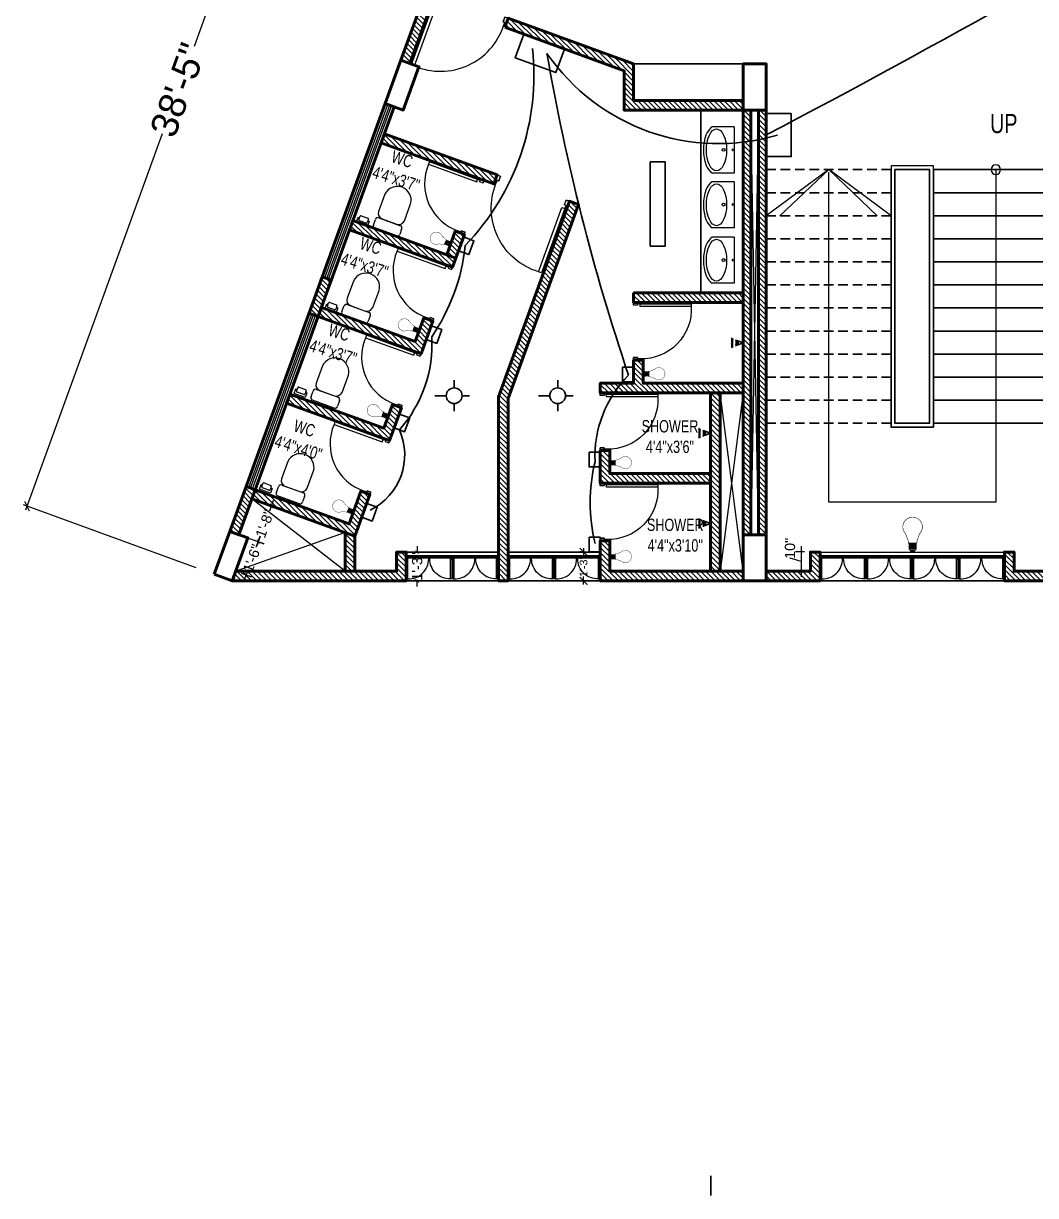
# Model space of a CAD drawing. Header units: inches. Extents: x -20263 to 10253, y -4567 to 3195.
# Drawn here: x -7124 to -6597, y -275 to 335 of the extents above; entities that cross this region are included whole.
import ezdxf

# ---------------------------------------------------------------- set-up
doc = ezdxf.new("R2010")
doc.units = ezdxf.units.IN
doc.header["$MEASUREMENT"] = 0
doc.linetypes.add('DASHED2', pattern=[0.375, 0.25, -0.125])
for name, color, linetype, lineweight in [('A-TEXT', 7, 'Continuous', 5), ('ar-DOOR-WOOD', 44, 'Continuous', 0), ('Dimension', 18, 'Continuous', 9), ('illustr-TOILET FIXTURE', 171, 'Continuous', 0), ('Main Wall', 250, 'Continuous', 13), ('window', 160, 'Continuous', 9)]:
    doc.layers.add(name, color=color, linetype=linetype, lineweight=lineweight)
for name, color, linetype in [('BOX', 7, 'Continuous'), ('conduit', 160, 'Continuous'), ('e conduit sdb to swicth', 160, 'Continuous'), ('Electrical Installation', 50, 'Continuous'), ('plug ins', 7, 'Continuous')]:
    doc.layers.add(name, color=color, linetype=linetype)
doc.layers.add('hatch brick', color=32, linetype='Continuous', lineweight=0, transparency=0.4)
doc.styles.add('SIMPLE', font='romantic.ttf')
doc.styles.get("Standard").update_dxf_attribs({"font": 'arial.ttf'})
doc.dimstyles.new('Architectural', dxfattribs={"dimtxt": 14, "dimasz": 4, "dimexe": 2, "dimexo": 10, "dimgap": 0.09, "dimtad": 0, "dimdec": 0, "dimzin": 0, "dimdsep": 46, "dimlunit": 4, "dimtxsty": 'Standard', "dimblk": 'ARCHTICK', "dimcen": 0.09, "dimdle": 2, "dimclrd": 256, "dimclre": 256, "dimclrt": 256, "dimadec": 0, "dimazin": 0, "dimtfac": 1, "dimtdec": 0, "dimtofl": 0, "dimtmove": 1, "dimatfit": 2, "dimfxl": 12, "dimtolj": 1, "dimtzin": 0, "dimlwd": -1, "dimlwe": -1, "dimarcsym": 0})
doc.dimstyles.new('Architectural small', dxfattribs={"dimtxt": 8, "dimasz": 2, "dimexe": 3, "dimexo": 3, "dimgap": 0.09, "dimtad": 0, "dimdec": 0, "dimzin": 0, "dimdsep": 46, "dimlunit": 4, "dimtxsty": 'Standard', "dimblk": 'ARCHTICK', "dimcen": 0.09, "dimdle": 3, "dimclrd": 6, "dimclre": 6, "dimclrt": 5, "dimadec": 0, "dimazin": 0, "dimtfac": 1, "dimtdec": 0, "dimtofl": 0, "dimtmove": 1, "dimatfit": 2, "dimfxl": 12, "dimtolj": 1, "dimtzin": 0, "dimlwd": 18, "dimlwe": 18, "dimarcsym": 0})

# ---------------------------------------------------------------- blocks, each defined once
blk = doc.blocks.new('_ArchTick')
at = {"color": 0, "linetype": 'ByBlock', "const_width": 0.15}
blk.add_lwpolyline([(-0.5, -0.5), (0.5, 0.5)], dxfattribs=at)
blk = doc.blocks.new('*D126')
at = {"layer": 'Defpoints', "color": 0, "transparency": 16777216}
for p in [(-6867.47, 481.67), (-7122.31, 83.66), (-7024.89, 48.28)]:
    blk.add_point(p, dxfattribs=at)
at = {"layer": 'Dimension', "transparency": 16777216}
for p, q in [((-6964.2, 518.94), (-7035.36, 323.04)), ((-6876.87, 485.09), (-6966.76, 517.74)), ((-7122.99, 81.78), (-7051.83, 277.68)), ((-7034.29, 51.69), (-7124.19, 84.34))]:
    blk.add_line(p, q, dxfattribs=at)
at = {"layer": 'Dimension', "transparency": 16777216, "xscale": 4, "yscale": 4, "zscale": 4}
for p, rotation in [((-6964.88, 517.06), 70.0371155130217), ((-7122.31, 83.66), 250.0371155130217)]:
    blk.add_blockref('_ArchTick', p, dxfattribs=dict(at, rotation=rotation))
at = {"layer": 'Dimension', "transparency": 16777216, "insert": (-7043.6, 300.36), "char_height": 14, "attachment_point": 5, "rotation": 70.03712}
blk.add_mtext('\\A1;38\'-5"', dxfattribs=at)
blk = doc.blocks.new('*D131')
at = {"layer": 'Defpoints', "color": 0, "transparency": 16777216}
for p in [(-6714.57, 59.86), (-6719.32, 49.86), (-6714.57, 49.86)]:
    blk.add_point(p, dxfattribs=at)
at = {"layer": 'Dimension', "color": 6, "lineweight": 18, "transparency": 16777216}
for p, q in [((-6719.32, 62.86), (-6719.32, 46.86)), ((-6725.18, 56.62), (-6725.18, 56.8)), ((-6719.32, 54.86), (-6725.18, 56.62)), ((-6717.57, 59.86), (-6722.32, 59.86)), ((-6717.57, 49.86), (-6722.32, 49.86))]:
    blk.add_line(p, q, dxfattribs=at)
for p, rotation in [((-6719.32, 59.86), 90), ((-6719.32, 49.86), 270)]:
    blk.add_blockref('_ArchTick', p, dxfattribs=dict(at, rotation=rotation))
at = {"layer": 'Dimension', "color": 5, "transparency": 16777216, "insert": (-6725.18, 61.77), "char_height": 8, "attachment_point": 5, "rotation": 90}
blk.add_mtext('\\A1;{\\H0.66667x;10"}', dxfattribs=at)
blk = doc.blocks.new('*D132')
at = {"layer": 'Defpoints', "color": 0, "transparency": 16777216}
for p in [(-7007.38, 67.19), (-7001.96, 65.22), (-7013.67, 49.86)]:
    blk.add_point(p, dxfattribs=at)
at = {"layer": 'Dimension', "color": 6, "lineweight": 18, "transparency": 16777216}
for p, q in [((-7000.93, 68.04), (-7002.74, 63.07)), ((-7004.56, 66.17), (-6999.14, 64.2)), ((-7010.86, 48.84), (-7005.43, 46.87)), ((-7009.28, 45.07), (-7007.47, 50.04))]:
    blk.add_line(p, q, dxfattribs=at)
at = {"layer": 'Dimension', "color": 6, "lineweight": 18, "transparency": 16777216, "xscale": 2, "yscale": 2, "zscale": 2}
for p, rotation in [((-7001.96, 65.22), 70.03895655909592), ((-7008.25, 47.89), 250.0389565590959)]:
    blk.add_blockref('_ArchTick', p, dxfattribs=dict(at, rotation=rotation))
at = {"layer": 'Dimension', "color": 5, "transparency": 16777216, "insert": (-7005.1, 56.56), "char_height": 8, "attachment_point": 5, "rotation": 70.03896}
blk.add_mtext('\\A1;{\\H0.66667x;1\'-6"}', dxfattribs=at)
blk = doc.blocks.new('*D133')
at = {"layer": 'Defpoints', "color": 0, "transparency": 16777216}
for p in [(-7005.28, 87.57), (-6995.16, 83.89), (-7012.08, 68.9)]:
    blk.add_point(p, dxfattribs=at)
at = {"layer": 'Dimension', "color": 6, "lineweight": 18, "transparency": 16777216}
for p, q in [((-7002.47, 86.54), (-6992.35, 82.86)), ((-6994.14, 86.71), (-6996.19, 81.06)), ((-7009.26, 67.87), (-6999.14, 64.19)), ((-7002.99, 62.39), (-7000.93, 68.04))]:
    blk.add_line(p, q, dxfattribs=at)
at = {"layer": 'Dimension', "color": 6, "lineweight": 18, "transparency": 16777216, "xscale": 2, "yscale": 2, "zscale": 2}
for p, rotation in [((-6995.16, 83.89), 70.00234317512712), ((-7001.96, 65.21), 250.0023431751271)]:
    blk.add_blockref('_ArchTick', p, dxfattribs=dict(at, rotation=rotation))
at = {"layer": 'Dimension', "color": 5, "transparency": 16777216, "insert": (-6998.56, 74.55), "char_height": 8, "attachment_point": 5, "rotation": 70.00234}
blk.add_mtext('\\A1;{\\H0.66667x;1\'-8"}', dxfattribs=at)
blk = doc.blocks.new('DOOR_45')
at = {"layer": 'ar-DOOR-WOOD'}
for p, q in [((-11008.75, 15426.44), (-11008.75, 15424.44)), ((-10968.75, 15426.44), (-11008.75, 15426.44)), ((-11008.75, 15424.44), (-10968.75, 15424.44)), ((-10968.75, 15427.44), (-10963.75, 15427.44)), ((-10968.75, 15427.44), (-10968.75, 15426.44)), ((-10968.75, 15424.44), (-10968.75, 15426.44)), ((-10968.75, 15426.44), (-10966.75, 15426.44)), ((-10966.75, 15426.44), (-10966.75, 15425.44)), ((-10966.75, 15425.44), (-10963.75, 15425.44)), ((-10963.75, 15427.44), (-10963.75, 15425.44)), ((-10968.75, 15382.44), (-10968.75, 15383.44)), ((-10968.75, 15383.44), (-10966.75, 15383.44)), ((-10968.75, 15382.44), (-10963.75, 15382.44)), ((-10966.75, 15384.44), (-10963.75, 15384.44)), ((-10966.75, 15383.44), (-10966.75, 15384.44)), ((-10963.75, 15382.44), (-10963.75, 15384.44))]:
    blk.add_line(p, q, dxfattribs=at)
for points in [[(-10968.75, 15426.44), (-11008.75, 15426.44), (-11008.75, 15424.44), (-10968.75, 15424.44)], [(-10963.75, 15427.44), (-10968.75, 15427.44), (-10968.75, 15426.44), (-10966.75, 15426.44), (-10966.75, 15425.44), (-10963.75, 15425.44)], [(-10968.75, 15383.44), (-10968.75, 15382.44), (-10963.75, 15382.44), (-10963.75, 15384.44), (-10966.75, 15384.44), (-10966.75, 15383.44)]]:
    blk.add_lwpolyline(points, close=True, dxfattribs=at)
blk.add_arc((-10969.89, 15422.35), 38.92, 176.90834, 271.67702, dxfattribs=at)
blk = doc.blocks.new('T-FIX-027')
at = {"layer": 'illustr-TOILET FIXTURE'}
for p, q in [((-11843.84, 14568.89), (-11843.84, 14557.43)), ((-11843.84, 14568.89), (-11843.84, 14557.43)), ((-11843.84, 14568.89), (-11819.84, 14568.89)), ((-11843.84, 14568.89), (-11819.84, 14568.89)), ((-11819.84, 14568.89), (-11819.84, 14557.43)), ((-11819.84, 14568.89), (-11819.84, 14557.43))]:
    blk.add_line(p, q, dxfattribs=at)
for centre, radius in [((-11831.91, 14568.32), 0.508), ((-11831.91, 14568.32), 0.508), ((-11831.91, 14563.34), 0.762), ((-11831.91, 14563.34), 0.762)]:
    blk.add_circle(centre, radius, dxfattribs=at)
blk.add_ellipse((-11831.84, 14559.64), major_axis=(-10.93, 0), ratio=0.480383, dxfattribs=at)
blk.add_ellipse((-11831.84, 14559.64), major_axis=(-10.93, 0), ratio=0.480383, dxfattribs=at)
blk.add_ellipse((-11831.84, 14558.89), major_axis=(-12.37, 0), ratio=0.48498, start_param=6.528919, end_param=9.179045, dxfattribs=at)
blk.add_ellipse((-11831.84, 14558.89), major_axis=(-12.37, 0), ratio=0.48498, start_param=6.528919, end_param=9.179045, dxfattribs=at)
blk = doc.blocks.new('stair final')
for points in [[(82, 124), (82, -90), (-70, -90), (-70, 124)], [(-37.5, 124), (-37.5, -49), (49.5, -49), (49.5, 122.75)], [(17, 100), (49.5, 124), (82, 100)], [(24.2, 100), (49.5, 124)], [(49.5, 124), (75, 100)], [(82, -8), (82, -90)]]:
    blk.add_lwpolyline(points)
blk.add_lwpolyline([(-5, 126), (17, 126), (17, -10), (-5, -10)], close=True)
blk.add_circle((-37.5, 124), 2.49)
at = {"layer": 'BOX', "ltscale": 2000}
for p, q in [((-5, 124), (-70, 124)), ((-5, 112), (-70, 112)), ((-5, 100), (-70, 100)), ((-5, 88), (-70, 88)), ((-5, 76), (-70, 76)), ((-5, 64), (-70, 64)), ((-5, 52), (-70, 52)), ((-5, 40), (-70, 40)), ((-5, 28), (-70, 28)), ((-5, 16), (-70, 16)), ((-5, 4), (-70, 4)), ((-5, -8), (-70, -8)), ((0, -8), (-3, -8)), ((15, -8), (12, -8))]:
    blk.add_line(p, q, dxfattribs=at)
at = {"layer": 'BOX', "linetype": 'DASHED2', "ltscale": 20}
for p, q in [((82, 124), (17, 124)), ((82, 112), (17, 112)), ((82, 100), (17, 100)), ((82, 88), (17, 88)), ((82, 76), (17, 76)), ((82, 64), (17, 64)), ((82, 52), (17, 52)), ((82, 40), (17, 40)), ((82, 28), (17, 28)), ((82, 16), (17, 16)), ((82, 4), (17, 4)), ((82, -8), (17, -8))]:
    blk.add_line(p, q, dxfattribs=at)
at = {"layer": 'BOX', "ltscale": 2000}
for points in [[(17, 124), (17, -10), (-5, -10), (-5, 124)], [(-3, 124), (15, 124)]]:
    blk.add_lwpolyline(points, dxfattribs=at)
blk.add_lwpolyline([(15, 124), (15, -8), (-3, -8), (-3, 124)], close=True, dxfattribs=at)
blk = doc.blocks.new('wc')
at = {"linetype": 'Continuous'}
for p, q in [((17796.16, 10413.89), (17808.33, 10413.89)), ((17795.02, 10409.39), (17795.02, 10412.39)), ((17808.24, 10407.89), (17796.16, 10407.89)), ((17806.43, 10407.89), (17798.79, 10407.89)), ((17809.55, 10412.39), (17809.55, 10409.39)), ((17795.14, 10404.89), (17795.14, 10395.33)), ((17809.43, 10395.33), (17809.43, 10404.89)), ((17802.29, 10388.83), (17802.29, 10388.83))]:
    blk.add_line(p, q, dxfattribs=at)
for centre, radius, start, end in [((17796.22, 10412.67), 1.22, 92.83897, 193.07634), ((17808.28, 10412.6), 1.29, 350.39369, 88.03756), ((17796.22, 10409.11), 1.22, 166.9235, 267.16099), ((17798.7, 10404.28), 3.61, 88.6213, 170.30773), ((17806.43, 10404.89), 3, 0, 90), ((17808.21, 10409.24), 1.35, 271.20657, 6.26872), ((17802.2, 10395.91), 7.08, 184.67051, 270.73332), ((17802.38, 10395.91), 7.08, 269.26668, 355.32952)]:
    blk.add_arc(centre, radius, start, end, dxfattribs=at)
blk = doc.blocks.new('nap')
at = {"linetype": 'Continuous'}
for p, q in [((17810.88, 10410.98), (17810.88, 10413.6)), ((17810.88, 10413.6), (17817, 10413.6)), ((17811.65, 10410.98), (17810.88, 10410.98)), ((17811.65, 10410.19), (17811.65, 10411.93)), ((17812.15, 10412.43), (17815.76, 10412.43)), ((17815.76, 10409.69), (17812.15, 10409.69)), ((17816.26, 10411.93), (17816.26, 10410.19)), ((17817, 10410.98), (17816.26, 10410.98)), ((17817, 10413.6), (17817, 10410.98))]:
    blk.add_line(p, q, dxfattribs=at)
for centre, start, end in [((17812.15, 10411.93), 90, 180), ((17812.15, 10410.19), 180, 270), ((17815.76, 10411.93), 0, 90), ((17815.76, 10410.19), 270, 0)]:
    blk.add_arc(centre, 0.5, start, end, dxfattribs=at)
blk = doc.blocks.new('toilet stair block final')
h = blk.add_hatch()
h.set_pattern_fill('ANSI31', color=256, scale=15)
h.set_pattern_definition([(45, (1.7069, -4.6996), (-1.325825, 1.325825), [])])
h.paths.add_polyline_path([(145.14, -46.57), (150.14, -44.75), (150.14, -64.82), (145.14, -64.82)])
at = {"layer": 'hatch brick'}
h = blk.add_hatch(dxfattribs=at)
h.set_pattern_fill('ANSI31', color=256, scale=15)
h.paths.add_polyline_path([(85.96, 283.35), (116.45, 199.41), (121.15, 201.12), (90.63, 285.05)])
h = blk.add_hatch(dxfattribs=at)
h.set_pattern_fill('ANSI31', color=256, scale=15)
edge = h.paths.add_edge_path()
edge.add_line((67.04, 218.27), (65.33, 222.97))
edge.add_line((65.33, 222.97), (0, 199.18))
edge.add_line((0, 199.18), (0, 180.18))
edge.add_line((0, 180.18), (-57, 180.18))
edge.add_line((-57, 180.18), (-57, 175.18))
edge.add_line((-57, 175.18), (5, 175.18))
edge.add_line((5, 175.18), (5, 195.68))
edge.add_line((5, 195.68), (67.04, 218.27))
h = blk.add_hatch(dxfattribs=at)
h.set_pattern_fill('ANSI31', color=256, scale=15)
h.paths.add_polyline_path([(-233, 175.18), (-233, -45.82), (-229, -45.82), (-229, 175.18)])
h = blk.add_hatch(dxfattribs=at)
h.set_pattern_fill('ANSI31', color=256, scale=15)
h.set_pattern_definition([(45, (7, 0), (-1.325825, 1.325825), [])])
h.paths.add_polyline_path([(-225, 175.18), (-225, -45.82), (-221, -45.82), (-221, 175.18)])
h = blk.add_hatch(dxfattribs=at)
h.set_pattern_fill('ANSI31', color=256, scale=15)
h.set_pattern_definition([(45, (164, 0), (-1.325825, 1.325825), [])])
h.paths.add_polyline_path([(-69, 175.18), (-69, -45.82), (-65, -45.82), (-65, 175.18)])
h = blk.add_hatch(dxfattribs=at)
h.set_pattern_fill('ANSI31', color=256, scale=15)
h.paths.add_polyline_path([(-61, 175.18), (-61, -45.82), (-57, -45.82), (-57, 175.18)])
h = blk.add_hatch(dxfattribs=at)
h.set_pattern_fill('ANSI31', color=256, scale=15)
h.set_pattern_definition([(45, (-1.4041, 77.1201), (-1.325825, 1.325825), [])])
h.paths.add_polyline_path([(131.46, 158.06), (72.72, 136.72), (71.01, 141.42), (129.75, 162.76)])
h = blk.add_hatch(dxfattribs=at)
h.set_pattern_fill('ANSI31', color=256, scale=15)
edge = h.paths.add_edge_path()
edge.add_line((28.72, 126.06), (33.42, 127.77))
edge.add_line((33.42, 127.77), (70.4, 25.94))
edge.add_line((70.4, 25.94), (70.4, -69.82))
edge.add_line((70.4, -69.82), (65.4, -69.82))
edge.add_line((65.4, -69.82), (65.4, 25.06))
edge.add_line((65.4, 25.06), (28.72, 126.06))
h = blk.add_hatch(dxfattribs=at)
h.set_pattern_fill('ANSI31', color=256, scale=15)
h.set_pattern_definition([(45, (-1.0627, 76.1802), (-1.325825, 1.325825), [])])
edge = h.paths.add_edge_path()
edge.add_line((94.28, 93.48), (88.13, 110.4))
edge.add_line((88.13, 110.4), (92.83, 112.11))
edge.add_line((92.83, 112.11), (97.27, 99.88))
edge.add_line((97.27, 99.88), (146.14, 117.64))
edge.add_line((146.14, 117.64), (147.85, 112.94))
edge.add_line((147.85, 112.94), (94.28, 93.48))
h = blk.add_hatch(dxfattribs=at)
h.set_pattern_fill('ANSI31', color=256, scale=15)
h.set_pattern_definition([(45, (-56625.152, -18759.7349), (-1.325825215, 1.325825215), [])])
edge = h.paths.add_edge_path()
edge.add_line((157.41, 86.62), (162.11, 88.33))
edge.add_line((162.11, 88.33), (168.94, 69.53))
edge.add_line((168.94, 69.53), (164.23, 67.82))
edge.add_line((164.23, 67.82), (157.4, 86.62))
h = blk.add_hatch(dxfattribs=at)
h.set_pattern_fill('ANSI31', color=256, scale=15)
h.paths.add_polyline_path([(0, 80), (0, 75), (-57, 75), (-57, 80)])
h = blk.add_hatch(dxfattribs=at)
h.set_pattern_fill('ANSI31', color=256, scale=15)
h.set_pattern_definition([(45, (15.3236, 31.0638), (-1.325825, 1.325825), [])])
edge = h.paths.add_edge_path()
edge.add_line((110.66, 48.37), (104.52, 65.29))
edge.add_line((104.52, 65.29), (109.22, 66.99))
edge.add_line((109.22, 66.99), (113.66, 54.77))
edge.add_line((113.66, 54.77), (162.52, 72.52))
edge.add_line((162.52, 72.52), (164.23, 67.82))
edge.add_line((164.23, 67.82), (110.66, 48.37))
h = blk.add_hatch(dxfattribs=at)
h.set_pattern_fill('ANSI31', color=256, scale=15)
h.paths.add_polyline_path([(0, 28), (-57, 28), (-57, 33), (-5, 33), (-5, 45), (0, 45), (0, 33), (17.4, 33), (17.4, 28)])
h = blk.add_hatch(dxfattribs=at)
h.set_pattern_fill('ANSI31', color=256, scale=15)
h.paths.add_polyline_path([(-45, -64.82), (-40, -64.82), (-40, 28), (-45, 28)])
h = blk.add_hatch(dxfattribs=at)
h.set_pattern_fill('ANSI31', color=256, scale=15)
h.set_pattern_definition([(45, (15.3236, 31.0638), (-1.325825, 1.325825), [])])
h.paths.add_polyline_path([(125.34, 7.95), (120.9, 20.17), (125.6, 21.88), (130.04, 9.66), (178.91, 27.41), (180.62, 22.71), (127.05, 3.25)])
h = blk.add_hatch(dxfattribs=at)
h.set_pattern_fill('ANSI31', color=256, scale=15)
h.set_pattern_definition([(45, (17.4023, 0), (-1.325825, 1.325825), [])])
h.paths.add_polyline_path([(-40, -14), (12.4, -14), (12.4, -2), (17.4, -2), (17.4, -19), (-40, -19)])
h = blk.add_hatch(dxfattribs=at)
h.set_pattern_fill('ANSI31', color=256, scale=15)
h.set_pattern_definition([(45, (33.4168, -18.7522), (-1.325825, 1.325825), [])])
h.paths.add_polyline_path([(143.44, -41.87), (137.29, -24.95), (141.99, -23.24), (148.14, -40.16), (197.01, -22.41), (198.72, -27.11), (145.14, -46.57)])
h = blk.add_hatch(dxfattribs=at)
h.set_pattern_fill('ANSI31', color=256, scale=15)
h.paths.add_polyline_path([(201.71, -20.7), (197.01, -22.41), (205.51, -45.81), (210.21, -44.1)])
h = blk.add_hatch(dxfattribs=at)
h.set_pattern_fill('ANSI31', color=256, scale=15)
h.paths.add_polyline_path([(-193, -64.82), (-193, -54.82), (-198, -54.82), (-198, -64.82), (-221, -64.82), (-221, -69.82), (-193, -69.82)])
h = blk.add_hatch(dxfattribs=at)
h.set_pattern_fill('ANSI31', color=256, scale=15)
h.paths.add_polyline_path([(-97, -64.82), (-97, -69.82), (-69, -69.82), (-69, -64.82), (-92, -64.82), (-92, -54.82), (-97, -54.82)])
h = blk.add_hatch(dxfattribs=at)
h.set_pattern_fill('ANSI31', color=256, scale=15)
h.paths.add_polyline_path([(12.4, -64.82), (0, -64.82), (-57, -64.82), (-57, -69.82), (17.4, -69.82), (17.4, -49), (12.4, -49)])
h = blk.add_hatch(dxfattribs=at)
h.set_pattern_fill('ANSI31', color=256, scale=15)
h.paths.add_polyline_path([(118.4, -54.82), (123.4, -54.82), (123.4, -64.82), (207.11, -64.82), (208.92, -69.82), (118.4, -69.82)])
for points in [[(-62, 367), (-62, 362), (57.4, 362), (85.96, 283.35)], [(90.63, 285.05), (60.9, 367), (-57, 367)], [(-229, 175.18), (-225, -45.82)], [(-229, -45.82), (-225, 175.18)], [(-65, -45.82), (-61, 175.18)], [(-65, 175.18), (-61, -45.82)], [(-57, 28), (-45, -64.82)], [(-57, -64.82), (-45, 28)], [(150.14, -64.82), (198.72, -27.11)], [(150.14, -44.75), (207.11, -64.82)]]:
    blk.add_lwpolyline(points)
at = {"color": 0, "lineweight": 50}
for points in [[(85.96, 283.35), (116.45, 199.41), (121.15, 201.12), (90.63, 285.05), (85.96, 283.35)], [(67.04, 218.27), (65.33, 222.97), (0, 199.18), (0, 180.18), (-57, 180.18), (-57, 175.18), (5, 175.18), (5, 195.68), (67.04, 218.27)], [(124.63, 176.85), (197.01, -22.41), (201.71, -20.7), (129.33, 178.56)], [(28.72, 126.06), (33.42, 127.77), (70.4, 25.94), (70.4, -69.82), (65.4, -69.82), (65.4, 25.06), (28.72, 126.06)], [(94.28, 93.48), (88.13, 110.4), (92.83, 112.11), (97.27, 99.88), (146.14, 117.64), (147.85, 112.94), (94.28, 93.48), (94.28, 93.48)], [(157.41, 86.62), (162.11, 88.33), (168.94, 69.53), (164.23, 67.82), (157.4, 86.62)], [(0, 80), (0, 75), (-57, 75), (-57, 80), (0, 80)], [(110.66, 48.37), (104.52, 65.29), (109.22, 66.99), (113.66, 54.77), (162.52, 72.52), (164.23, 67.82), (110.66, 48.37), (110.66, 48.37)], [(0, 28), (-57, 28), (-57, 33), (-5, 33), (-5, 45), (0, 45), (0, 33), (17.4, 33), (17.4, 28), (0, 28)], [(125.34, 7.95), (120.9, 20.17), (125.6, 21.88), (130.04, 9.66), (178.91, 27.41), (180.62, 22.71), (127.05, 3.25), (125.34, 7.95)], [(143.44, -41.87), (137.29, -24.95), (141.99, -23.24), (148.14, -40.16), (197.01, -22.41), (198.72, -27.11), (145.14, -46.57), (143.44, -41.87)], [(12.4, -64.82), (0, -64.82), (0, -64.82), (-57, -64.82), (-57, -69.82), (17.4, -69.82), (17.4, -69.82), (17.4, -49), (12.4, -49), (12.4, -64.82)]]:
    blk.add_lwpolyline(points, dxfattribs=at)
at = {"color": 1, "lineweight": 50}
blk.add_lwpolyline([(-57, 175.18), (-69, 175.18), (-69, 199.18), (-57, 199.18), (-57, 175.18)], dxfattribs=at)
for points in [[(129.33, 178.56), (121.14, 201.12), (111.74, 197.7), (119.93, 175.15)], [(218.32, -66.4), (210.21, -44.07), (200.81, -47.49), (208.92, -69.82)]]:
    blk.add_lwpolyline(points, close=True, dxfattribs=at)
at = {"color": 0, "lineweight": 50}
for points in [[(-61, 175.18), (-61, -45.82), (-57, -45.82), (-57, 175.18)], [(131.46, 158.06), (72.72, 136.72), (71.01, 141.42), (129.75, 162.76)], [(147.85, 112.94), (94.28, 93.48), (92.57, 98.18), (146.14, 117.64)], [(-45, -64.82), (-40, -64.82), (-40, 28), (-45, 28)], [(-40, -14), (12.4, -14), (12.4, -2), (17.4, -2), (17.4, -19), (-40, -19)], [(201.71, -20.7), (197.01, -22.41), (205.51, -45.81), (210.21, -44.1)], [(145.14, -46.57), (150.14, -44.75), (150.14, -64.82), (145.14, -64.82)], [(-193, -64.82), (-193, -54.82), (-198, -54.82), (-198, -64.82), (-221, -64.82), (-221, -69.82), (-193, -69.82)], [(-97, -64.82), (-97, -69.82), (-69, -69.82), (-69, -64.82), (-92, -64.82), (-92, -54.82), (-97, -54.82)], [(118.4, -54.82), (118.4, -54.82), (123.4, -54.82), (123.4, -64.82), (207.11, -64.82), (208.92, -69.82), (118.4, -69.82)]]:
    blk.add_lwpolyline(points, close=True, dxfattribs=at)
blk.add_lwpolyline([(-193, -69.82), (-97, -69.82), (-97, -54.82), (-193, -54.82)], close=True)
at = {"layer": 'BOX', "ltscale": 2000}
for p, q in [((0, 199.18), (-57, 199.18)), ((-57, 175.18), (-57, 80.18)), ((-35, 175.18), (-35, 80.18))]:
    blk.add_line(p, q, dxfattribs=at)
for points in [[(65.4, -69.82), (17.4, -69.82), (17.4, -54.82), (65.4, -54.82)], [(118.4, -69.82), (70.4, -69.82), (70.4, -54.82), (118.4, -54.82)]]:
    blk.add_lwpolyline(points, close=True, dxfattribs=at)
at = {"layer": 'Main Wall', "color": 1, "lineweight": 50}
for points in [[(-233, 175.18), (-221, 175.18), (-221, 199.18), (-233, 199.18), (-233, 175.18)], [(-233, -69.82), (-221, -69.82), (-221, -45.82), (-233, -45.82), (-233, -69.82)], [(-69, -69.82), (-57, -69.82), (-57, -45.82), (-69, -45.82), (-69, -69.82)]]:
    blk.add_lwpolyline(points, dxfattribs=at)
at = {"layer": 'Main Wall', "color": 0, "lineweight": 50}
for points in [[(-233, 175.18), (-233, -45.82), (-229, -45.82), (-229, 175.18)], [(-225, 175.18), (-225, -45.82), (-221, -45.82), (-221, 175.18)], [(-69, 175.18), (-69, -45.82), (-65, -45.82), (-65, 175.18)]]:
    blk.add_lwpolyline(points, close=True, dxfattribs=at)
at = {"layer": 'window', "ltscale": 2000}
for points in [[(158.82, 87.14), (126.05, 177.37)], [(159.76, 87.48), (126.98, 177.71)], [(160.7, 87.82), (127.92, 178.05)], [(198.42, -21.9), (165.65, 68.34)], [(199.36, -21.55), (166.59, 68.68)], [(200.3, -21.21), (167.53, 69.02)]]:
    blk.add_lwpolyline(points, dxfattribs=at)
at = {"extrusion": (0, 0, -1)}
for p, xscale, yscale, zscale, rotation in [((16117.31, 4701.45), 0.8888892124533201, 0.8888892124533201, -0.8888892124533201, 69.99006771556789), ((3281.08, -12023.71), 0.6666666666666669, 0.6666666666666669, -0.6666666666666669, 340.0389565718659), ((3264.7, -12068.82), 0.6666666666666669, 0.6666666666666669, -0.6666666666666669, 340.0389565718659), ((3248.31, -12113.94), 0.6666666666666669, 0.6666666666666669, -0.6666666666666669, 340.0389565718659), ((3231.93, -12159.05), 0.6666666666666669, 0.6666666666666669, -0.6666666666666669, 340.0389565718659)]:
    blk.add_blockref('DOOR_45', p, dxfattribs=dict(at, xscale=xscale, yscale=yscale, zscale=zscale, rotation=rotation))
blk.add_blockref('stair final', (-151, 20.18))
at = {"extrusion": (0, 0, -1), "zscale": -1, "rotation": 160.0389565718658}
for name, p in [('wc', (20158.79, 3822.37)), ('nap', (20157.38, 3822.57)), ('wc', (20142.41, 3777.25)), ('nap', (20141, 3777.46)), ('wc', (20126.36, 3733.08)), ('nap', (20124.95, 3733.28)), ('wc', (20108.27, 3683.26)), ('nap', (20106.86, 3683.46))]:
    blk.add_blockref(name, p, dxfattribs=at)
at = {"xscale": 0.666666606798147, "yscale": 0.666666606798147, "zscale": 0.666666606798147}
for p in [(7309.17, -10209.96), (7326.57, -10256.96), (7326.57, -10303.96)]:
    blk.add_blockref('DOOR_45', p, dxfattribs=at)
at = {"layer": 'illustr-TOILET FIXTURE', "extrusion": (0, 0, -1), "zscale": -1, "rotation": 270}
for p in [(-14516.54, -11677.4), (-14516.54, -11705.92), (-14516.54, -11734.81)]:
    blk.add_blockref('T-FIX-027', p, dxfattribs=at)
at = {"layer": 'Main Wall', "xscale": 0.888888888888914, "yscale": 0.888888888888914, "zscale": 0.888888888888914, "rotation": 109.9621850072985}
blk.add_blockref('DOOR_45', (9595.65, 13969.5), dxfattribs=at)
blk = doc.blocks.new('DOOR_40')
at = {"layer": 'ar-DOOR-WOOD'}
for p, q in [((-11029.1, 15421.4), (-11064.1, 15421.4)), ((-11064.1, 15421.4), (-11064.1, 15419.4)), ((-11064.1, 15419.4), (-11029.1, 15419.4)), ((-11029.1, 15422.4), (-11024.1, 15422.4)), ((-11029.1, 15422.4), (-11029.1, 15421.4)), ((-11029.1, 15419.4), (-11029.1, 15421.4)), ((-11029.1, 15421.4), (-11027.1, 15421.4)), ((-11027.1, 15421.4), (-11027.1, 15420.4)), ((-11027.1, 15420.4), (-11024.1, 15420.4)), ((-11024.1, 15422.4), (-11024.1, 15420.4)), ((-11029.1, 15383.4), (-11027.1, 15383.4)), ((-11029.1, 15382.4), (-11029.1, 15383.4)), ((-11029.1, 15382.4), (-11024.1, 15382.4)), ((-11027.1, 15383.4), (-11027.1, 15384.4)), ((-11027.1, 15384.4), (-11024.1, 15384.4)), ((-11024.1, 15382.4), (-11024.1, 15384.4))]:
    blk.add_line(p, q, dxfattribs=at)
blk.add_arc((-11029.4, 15418.2), 34.8, 178.03, 270.3561, dxfattribs=at)
blk = doc.blocks.new('ftt')
at = {"layer": 'plug ins', "linetype": 'Continuous'}
for p, q in [((76688.16, 107266.81), (76688.07, 107267.06)), ((76688.16, 107266.81), (76688.07, 107267.06)), ((76688.3, 107266.45), (76688.2, 107266.7)), ((76688.3, 107266.45), (76688.2, 107266.7)), ((76688.44, 107266.09), (76688.34, 107266.34)), ((76688.44, 107266.09), (76688.34, 107266.34)), ((76688.77, 107266.81), (76688.7, 107267.06)), ((76688.87, 107266.45), (76688.8, 107266.7)), ((76688.97, 107266.09), (76688.9, 107266.34)), ((76689.34, 107266.81), (76689.3, 107267.06)), ((76689.41, 107266.45), (76689.36, 107266.7)), ((76689.47, 107266.09), (76689.43, 107266.34)), ((76689.9, 107266.81), (76689.87, 107267.06)), ((76689.93, 107266.45), (76689.91, 107266.7)), ((76689.96, 107266.09), (76689.94, 107266.34)), ((76690.44, 107266.81), (76690.44, 107267.06)), ((76690.44, 107266.45), (76690.44, 107266.7)), ((76690.44, 107266.09), (76690.44, 107266.34)), ((76690.92, 107266.09), (76690.94, 107266.34)), ((76690.95, 107266.45), (76690.98, 107266.7)), ((76690.99, 107266.81), (76691.01, 107267.06)), ((76691.41, 107266.09), (76691.46, 107266.34)), ((76691.48, 107266.45), (76691.52, 107266.7)), ((76691.54, 107266.81), (76691.59, 107267.06)), ((76691.91, 107266.09), (76691.98, 107266.34)), ((76692.01, 107266.45), (76692.09, 107266.7)), ((76692.12, 107266.81), (76692.19, 107267.06)), ((76692.45, 107266.09), (76692.54, 107266.34)), ((76692.58, 107266.45), (76692.68, 107266.7)), ((76692.72, 107266.81), (76692.82, 107267.06)), ((76688.98, 107264.67), (76688.89, 107264.92)), ((76688.98, 107264.67), (76688.89, 107264.92)), ((76689.12, 107264.31), (76689.02, 107264.56)), ((76689.12, 107264.31), (76689.02, 107264.56)), ((76689.26, 107263.95), (76689.16, 107264.2)), ((76689.26, 107263.95), (76689.16, 107264.2)), ((76689.37, 107264.67), (76689.3, 107264.92)), ((76689.39, 107263.6), (76689.3, 107263.85)), ((76689.39, 107263.6), (76689.3, 107263.85)), ((76689.47, 107264.31), (76689.4, 107264.56)), ((76689.44, 107263.47), (76691.44, 107263.47)), ((76690.06, 107261.85), (76689.44, 107263.47)), ((76690.06, 107261.85), (76689.44, 107263.47)), ((76690.06, 107261.85), (76689.44, 107263.47)), ((76689.57, 107263.95), (76689.5, 107264.2)), ((76689.67, 107263.6), (76689.6, 107263.85)), ((76689.74, 107264.67), (76689.69, 107264.92)), ((76689.8, 107264.31), (76689.76, 107264.56)), ((76689.87, 107263.95), (76689.82, 107264.2)), ((76689.93, 107263.6), (76689.89, 107263.85)), ((76690.06, 107261.85), (76690.06, 107260.87)), ((76690.09, 107264.67), (76690.07, 107264.92)), ((76690.12, 107264.31), (76690.1, 107264.56)), ((76690.16, 107263.95), (76690.13, 107264.2)), ((76690.19, 107263.6), (76690.17, 107263.85)), ((76690.44, 107264.67), (76690.44, 107264.92)), ((76690.44, 107264.31), (76690.44, 107264.56)), ((76690.44, 107263.95), (76690.44, 107264.2)), ((76690.44, 107263.6), (76690.44, 107263.85)), ((76690.69, 107263.6), (76690.71, 107263.85)), ((76690.72, 107263.95), (76690.74, 107264.2)), ((76690.75, 107264.31), (76690.78, 107264.56)), ((76690.79, 107264.67), (76690.81, 107264.92)), ((76690.81, 107261.85), (76691.44, 107263.47)), ((76690.81, 107261.85), (76690.81, 107260.87)), ((76690.94, 107263.6), (76690.99, 107263.85)), ((76691.01, 107263.95), (76691.06, 107264.2)), ((76691.08, 107264.31), (76691.12, 107264.56)), ((76691.14, 107264.67), (76691.19, 107264.92)), ((76691.21, 107263.6), (76691.28, 107263.85)), ((76691.31, 107263.95), (76691.38, 107264.2)), ((76691.41, 107264.31), (76691.48, 107264.56)), ((76691.48, 107263.6), (76691.58, 107263.85)), ((76691.51, 107264.67), (76691.58, 107264.92)), ((76691.62, 107263.95), (76691.72, 107264.2)), ((76691.76, 107264.31), (76691.85, 107264.56)), ((76691.9, 107264.67), (76691.99, 107264.92))]:
    blk.add_line(p, q, dxfattribs=at)
blk = doc.blocks.new('drter')
at = {"layer": 'plug ins', "rotation": 90}
blk.add_blockref('ftt', (183966.31, 30586.27), dxfattribs=at)
blk = doc.blocks.new('*D121')
at = {"layer": 'Defpoints', "color": 0, "transparency": 16777216}
for p in [(-6924.97, 59.86), (-6924.97, 44.86), (-6919.23, 44.86)]:
    blk.add_point(p, dxfattribs=at)
at = {"layer": 'Dimension', "color": 6, "lineweight": 18, "transparency": 16777216}
for p, q in [((-6919.23, 62.86), (-6919.23, 59.29)), ((-6921.97, 59.86), (-6916.23, 59.86)), ((-6921.97, 44.86), (-6916.23, 44.86)), ((-6919.23, 41.86), (-6919.23, 45.43))]:
    blk.add_line(p, q, dxfattribs=at)
at = {"layer": 'Dimension', "color": 6, "lineweight": 18, "transparency": 16777216, "xscale": 2, "yscale": 2, "zscale": 2}
for p, rotation in [((-6919.23, 59.86), 90), ((-6919.23, 44.86), 270)]:
    blk.add_blockref('_ArchTick', p, dxfattribs=dict(at, rotation=rotation))
at = {"layer": 'Dimension', "color": 5, "transparency": 16777216, "insert": (-6919.23, 52.36), "char_height": 8, "attachment_point": 5, "rotation": 90}
blk.add_mtext('\\A1;{\\H0.66667x;1\'-3"}', dxfattribs=at)
blk = doc.blocks.new('*D122')
at = {"layer": 'Defpoints', "color": 0, "transparency": 16777216}
for p in [(-6823.97, 59.86), (-6832.63, 44.86), (-6823.97, 44.86)]:
    blk.add_point(p, dxfattribs=at)
at = {"layer": 'Dimension', "transparency": 16777216}
for p, q in [((-6832.63, 61.86), (-6832.63, 57.58)), ((-6833.97, 59.86), (-6834.63, 59.86)), ((-6833.97, 44.86), (-6834.63, 44.86)), ((-6832.63, 42.86), (-6832.63, 47.14))]:
    blk.add_line(p, q, dxfattribs=at)
at = {"layer": 'Dimension', "transparency": 16777216, "xscale": 4, "yscale": 4, "zscale": 4}
for p, rotation in [((-6832.63, 59.86), 90), ((-6832.63, 44.86), 270)]:
    blk.add_blockref('_ArchTick', p, dxfattribs=dict(at, rotation=rotation))
at = {"layer": 'Dimension', "transparency": 16777216, "insert": (-6832.63, 52.36), "char_height": 14, "attachment_point": 5, "rotation": 90}
blk.add_mtext('\\A1;{\\H0.28571x;1\'-3"}', dxfattribs=at)
blk = doc.blocks.new('LED')
for p, q in [((-12.1, -25.6), (11.9, -25.6)), ((-11.6, -7.7), (11.7, -7.7)), ((-11.6, -11), (11.7, -9.6)), ((-11.6, -13.3), (11.7, -11.8)), ((-11.5, -15.5), (11.8, -14.1)), ((-11.3, -17.8), (11.9, -16.3)), ((-11.2, -20), (12.1, -18.6)), ((-11.2, -22.2), (12.1, -20.8)), ((-11.2, -24.5), (12.1, -23.1))]:
    blk.add_line(p, q)
at = {"lineweight": 9}
blk.add_line((7.8, -3.1), (-7.8, -3.1), dxfattribs=at)
for points, const_width in [([(5.3, 0), (5.4, 0), (5.7, 0), (6.1, -0.1), (6.6, -0.3), (7, -0.6), (7.2, -0.9), (7.4, -1.2), (7.5, -1.5), (7.7, -2), (7.7, -2.5), (7.8, -3.1), (7.7, -2.5), (7.7, -2), (7.5, -1.5), (7.4, -1.2), (7.2, -0.9), (7, -0.6), (6.6, -0.3), (6.1, -0.1), (5.7, 0), (5.4, 0), (5.3, 0), (-5.3, 0), (-5.4, 0), (-5.5, 0), (-5.8, 0), (-6.1, -0.1), (-6.4, -0.2), (-6.7, -0.5), (-7, -0.7), (-7.3, -1.1), (-7.6, -1.7), (-7.7, -2.3), (-7.8, -3.1), (-7.8, -3.1), (-7.9, -3.2), (-8.1, -3.2), (-8.3, -3.3), (-8.9, -3.6), (-9.6, -4.1), (-10.3, -4.7), (-11, -5.4), (-11.2, -5.9), (-11.4, -6.4), (-11.6, -7), (-11.6, -7.7), (-12.2, -7.7), (-12.1, -26)], 2), ([(-5.3, 0), (-5.4, 0), (-5.5, 0), (-5.8, 0), (-6.1, -0.1), (-6.4, -0.2), (-6.7, -0.5), (-7, -0.7), (-7.3, -1.1), (-7.6, -1.7), (-7.7, -2.3), (-7.8, -3.1)], 1), ([(-0.1, -111.1), (-0.2, -111.1), (-1, -111.1), (-1.8, -111.1), (-2.6, -111.1), (-3.4, -111), (-4.2, -110.9), (-5, -110.8), (-5.8, -110.6), (-6.6, -110.5), (-7.4, -110.3), (-8.1, -110.1), (-8.9, -109.9), (-9.6, -109.7), (-10.4, -109.5), (-11.1, -109.2), (-11.8, -108.9), (-12.5, -108.7), (-13.2, -108.3), (-13.9, -108), (-14.6, -107.7), (-15.3, -107.3), (-16, -106.9), (-16.6, -106.6), (-17.3, -106.2), (-17.9, -105.7), (-18.5, -105.3), (-19.2, -104.8), (-19.8, -104.4), (-20.4, -103.9), (-20.9, -103.4), (-21.5, -102.9), (-22.1, -102.4), (-22.6, -101.9), (-23.1, -101.3), (-23.7, -100.8), (-24.2, -100.2), (-24.6, -99.6), (-25.1, -99), (-25.6, -98.4), (-26, -97.8), (-26.5, -97.2), (-26.9, -96.5), (-27.3, -95.9), (-27.7, -95.2), (-28.1, -94.6), (-28.4, -93.9), (-28.8, -93.2), (-29.1, -92.5), (-29.4, -91.8), (-29.7, -91.1), (-30, -90.4), (-30.2, -89.6), (-30.5, -88.9), (-30.7, -88.1), (-30.9, -87.4), (-31.1, -86.6), (-31.2, -85.9), (-31.4, -85.1), (-31.5, -84.3), (-31.6, -83.5), (-31.7, -82.7), (-31.8, -81.9), (-31.8, -81.1), (-31.9, -80.3), (-31.9, -79.5), (-31.9, -78.2), (-31.8, -77), (-31.7, -75.8), (-31.5, -74.6), (-31.3, -73.4), (-31.1, -72.2), (-30.8, -71.1), (-30.4, -69.9), (-30, -68.8), (-29.6, -67.7), (-29.2, -66.6), (-22.1, -55), (-14.6, -35.3), (-14.1, -29.7), (-14.1, -27.1), (-12.1, -25.6)], 1.8), ([(-0.1, -111.1), (0, -111.1), (0.8, -111.1), (1.6, -111.1), (2.5, -111.1), (3.3, -111), (4, -110.9), (4.8, -110.8), (5.6, -110.6), (6.4, -110.5), (7.2, -110.3), (7.9, -110.1), (8.7, -109.9), (9.4, -109.7), (10.2, -109.5), (10.9, -109.2), (11.6, -108.9), (12.3, -108.7), (13, -108.3), (13.7, -108), (14.4, -107.7), (15.1, -107.3), (15.8, -106.9), (16.4, -106.6), (17.1, -106.2), (17.7, -105.7), (18.3, -105.3), (19, -104.8), (19.6, -104.4), (20.2, -103.9), (20.7, -103.4), (21.3, -102.9), (21.9, -102.4), (22.4, -101.9), (22.9, -101.3), (23.5, -100.8), (24, -100.2), (24.5, -99.6), (24.9, -99), (25.4, -98.4), (25.8, -97.8), (26.3, -97.2), (26.7, -96.5), (27.1, -95.9), (27.5, -95.2), (27.9, -94.6), (28.2, -93.9), (28.6, -93.2), (28.9, -92.5), (29.2, -91.8), (29.5, -91.1), (29.8, -90.4), (30, -89.6), (30.3, -88.9), (30.5, -88.1), (30.7, -87.4), (30.9, -86.6), (31, -85.9), (31.2, -85.1), (31.3, -84.3), (31.4, -83.5), (31.5, -82.7), (31.6, -81.9), (31.6, -81.1), (31.7, -80.3), (31.7, -79.5), (31.7, -78.2), (31.6, -77), (31.5, -75.8), (31.3, -74.6), (31.1, -73.4), (30.9, -72.2), (30.6, -71.1), (30.2, -69.9), (29.9, -68.8), (29.4, -67.7), (29, -66.6), (21.9, -55), (14.4, -35.3), (13.9, -29.7), (13.9, -27.1), (11.9, -25.6)], 1.8), ([(11.9, -26.1), (11.9, -7.7), (11.7, -7.7), (11.6, -7), (11.4, -6.4), (11.2, -5.9), (11, -5.4), (10.3, -4.7), (9.6, -4.1), (8.9, -3.6), (8.3, -3.3), (7.9, -3.2), (7.8, -3.1), (7.8, -3.1)], 2)]:
    blk.add_lwpolyline(points, dxfattribs=dict(const_width=const_width))
at = {"color": 7, "lineweight": 20}
blk.add_open_spline([(-9.8, -25.6), (-9.8, -25.6), (9.4, -25.6), (9.4, -25.6)], degree=3, dxfattribs=at)

msp = doc.modelspace()

# ---------------------------------------------------------------- linework, layer by layer
at = {"color": 30, "true_color": 0xf8991e}
for p, q in [((-6899.989, 149.227), (-6899.989, 145.299)), ((-6846.096, 149.227), (-6846.096, 145.299)), ((-6904.095, 141.194), (-6909.998, 141.194)), ((-6891.955, 141.194), (-6895.884, 141.194)), ((-6850.201, 141.194), (-6856.105, 141.194)), ((-6838.062, 141.194), (-6841.991, 141.194)), ((-6899.989, 133.16), (-6899.989, 137.088)), ((-6846.096, 133.16), (-6846.096, 137.088))]:
    msp.add_line(p, q, dxfattribs=at)
at = {"color": 116, "true_color": 0x136734}
for points in [[(-6863.74, 329.353), (-6842.591, 321.653), (-6847.067, 309.359), (-6868.216, 317.059)], [(-6724.548, 288.163), (-6724.548, 265.656), (-6737.631, 265.656), (-6737.631, 288.163)], [(-6895.158, 223.822), (-6889.703, 221.84), (-6892.319, 214.638), (-6897.774, 216.62)], [(-6911.907, 177.62), (-6906.452, 175.639), (-6909.068, 168.437), (-6914.523, 170.418)], [(-6812.373, 156.052), (-6806.57, 156.052), (-6806.57, 148.389), (-6812.373, 148.389)], [(-6928.607, 131.655), (-6923.151, 129.673), (-6925.767, 122.471), (-6931.222, 124.453)], [(-6829.776, 111.839), (-6823.972, 111.839), (-6823.972, 104.177), (-6829.776, 104.177)], [(-6945.525, 85.116), (-6940.07, 83.134), (-6942.686, 75.932), (-6948.141, 77.914)], [(-6829.776, 67.523), (-6823.972, 67.523), (-6823.972, 59.86), (-6829.776, 59.86)]]:
    msp.add_lwpolyline(points, close=True, dxfattribs=at)
at = {"color": 150}
for points in [[(-6924.972, 57.86), (-6876.972, 57.86), (-6876.972, 56.86), (-6924.972, 56.86)], [(-6924.972, 57.86), (-6877.572, 57.86), (-6877.572, 57.36), (-6924.972, 57.36)], [(-6871.972, 57.86), (-6823.972, 57.86), (-6823.972, 56.86), (-6871.972, 56.86)], [(-6871.972, 57.86), (-6824.572, 57.86), (-6824.572, 57.36), (-6871.972, 57.36)], [(-6709.57, 57.86), (-6614.17, 57.86), (-6614.17, 56.86), (-6709.57, 56.86)], [(-6709.57, 57.86), (-6614.17, 57.86), (-6614.17, 57.36), (-6709.57, 57.36)]]:
    msp.add_lwpolyline(points, close=True, dxfattribs=at)
at = {"color": 30, "true_color": 0xf8991e}
for centre in [(-6899.989, 141.194), (-6846.096, 141.194)]:
    msp.add_circle(centre, 4.105, dxfattribs=at)
at = {"layer": 'conduit'}
for centre, radius, start, end in [((-9050.84, 4690.26), 4982.831, 297.660777, 301.171918), ((-6986.876, 308.235), 128.412, 316.202936, 6.090746), ((-6762.431, 380.719), 108.313, 214.506055, 286.489048), ((-5745.33, 510.936), 1122.823, 189.823873, 198.650688), ((-6997.938, 230.61), 104.358, 325.738897, 353.811384), ((-6978.293, 167.872), 66.724, 318.27352, 3.426827), ((-6767.017, 109.558), 59.732, 134.910754, 182.588235), ((-6957.793, 110.461), 32.054, 296.110978, 23.929611), ((-6737.938, 85.61), 91.259, 166.534792, 193.465208)]:
    msp.add_arc(centre, radius, start, end, dxfattribs=at)
at = {"layer": 'e conduit sdb to swicth'}
msp.add_line((-6766.47, -275.095), (-6766.47, -264.86), dxfattribs=at)
at = {"layer": 'Electrical Installation', "color": 32, "true_color": 0xcd6928}
for p, q in [((-6797.979, 262.869), (-6790.205, 262.895)), ((-6797.951, 219.061), (-6797.979, 262.869)), ((-6790.205, 262.895), (-6790.132, 219.097)), ((-6790.132, 219.097), (-6797.951, 219.061))]:
    msp.add_line(p, q, dxfattribs=at)

# ---------------------------------------------------------------- block references
at = {"color": 1}
for p, xscale, yscale, zscale, rotation in [((-6901.941, 220.077), 0.1009623816748633, 0.1009623816748633, 0.1009623816748633, 247.2534811011758), ((-6918.498, 174.947), 0.1009623816748633, 0.1009623816748633, 0.1009623816748633, 247.2534811011758), ((-6801.473, 152.487), -0.1009623816748633, 0.1009623816748633, 0.1009623816748633, 90.8567684996851), ((-6934.674, 130.397), 0.1009623816748633, 0.1009623816748633, 0.1009623816748633, 247.2534811011758), ((-6818.91, 106.236), -0.1009623816748633, 0.1009623816748633, 0.1009623816748633, 90.8567684996851), ((-6952.627, 80.644), 0.1009623816748633, 0.1009623816748633, 0.1009623816748633, 247.2534811011758), ((-6661.394, 60.199), 0.1600169301085914, 0.1600169301085914, 0.1600169301085914, 180.0489376703887), ((-6818.91, 57.355), -0.1009623816748633, 0.1009623816748633, 0.1009623816748633, 90.8567684996851)]:
    msp.add_blockref('LED', p, dxfattribs=dict(at, xscale=xscale, yscale=yscale, zscale=zscale, rotation=rotation))
at = {"layer": 'Main Wall', "lineweight": 35, "xscale": -1}
msp.add_blockref('toilet stair block final', (-6806.57, 114.677), dxfattribs=at)
at = {"layer": 'Main Wall', "xscale": 0.2999999999999545, "yscale": 0.2999999999999545, "zscale": 0.2999999999999545, "rotation": 90}
for p in [(-2298.238, 3365.101), (-2274.238, 3365.101), (-2245.238, 3365.101), (-2221.238, 3365.101), (-2082.836, 3365.101), (-2058.836, 3365.101), (-2034.836, 3365.101), (-2010.836, 3365.101)]:
    msp.add_blockref('DOOR_40', p, dxfattribs=at)
at = {"layer": 'Main Wall', "extrusion": (0, 0, -1), "xscale": 0.2999999999999545, "yscale": 0.2999999999999545, "zscale": -0.2999999999999545, "rotation": 90}
for p in [(11527.705, 3365.101), (11503.705, 3365.101), (11474.705, 3365.101), (11450.705, 3365.101), (11312.303, 3365.101), (11288.303, 3365.101), (11264.303, 3365.101), (11240.303, 3365.101)]:
    msp.add_blockref('DOOR_40', p, dxfattribs=at)
at = {"layer": 'plug ins'}
for p in [(-83455.005, -107108.031), (-83472.005, -107155.031), (-83472.005, -107202.031)]:
    msp.add_blockref('drter', p, dxfattribs=at)

# ---------------------------------------------------------------- texts
at = {"layer": 'A-TEXT', "insert": (-6580.386, 277.725), "char_height": 10, "width": 67.05491, "attachment_point": 9, "style": 'SIMPLE'}
msp.add_mtext('\\pxqc,t7;{\\fSwis721 LtCn BT|b0|i0|c0|p34;UP}', dxfattribs=at)
at = {"layer": 'A-TEXT', "char_height": 6.4, "width": 47.01397, "attachment_point": 9, "style": 'SIMPLE'}
for s, insert, rotation in [('\\pxqc;{\\fSwis721 LtCn BT|b0|i0|c0|p34;WC\\P4\'4"x3\'7"}', (-6908.707, 244.041), 342.845439), ('\\pxqc;{\\fSwis721 LtCn BT|b0|i0|c0|p34;WC\\P4\'4"x3\'7"}', (-6925.094, 198.925), 342.845439), ('\\pxqc;{\\fSwis721 LtCn BT|b0|i0|c0|p34;WC\\P4\'4"x3\'7"}', (-6941.477, 153.815), 342.845439), ('\\pxqc;{\\fSwis721 LtCn BT|b0|i0|c0|p34;WC\\P4\'4"x4\'0"}', (-6959.571, 103.999), 342.845439), ('\\pxqc;{\\fSwis721 LtCn BT|b0|i0|c0|p34;SHOWER\\P4\'4"x3\'6"}', (-6764.191, 111.264), 359.845439), ('\\pxqc;{\\fSwis721 LtCn BT|b0|i0|c0|p34;SHOWER\\P4\'4"x3\'10"}', (-6761.423, 59.952), 359.845439)]:
    msp.add_mtext(s, dxfattribs=dict(at, insert=insert, rotation=rotation))

# ---------------------------------------------------------------- dimensions: what is measured, and where the dimension line sits
at = {"layer": 'Dimension'}
dim = msp.add_aligned_dim(p1=(-6867.469, 481.673), p2=(-7024.895, 48.276), distance=-103.641, dimstyle='Architectural', dxfattribs=at)
dim.commit()
dim.dimension.update_dxf_attribs({"geometry": '*D126', "text_midpoint": (-7043.596, 300.359)})
for p1, p2, distance, picture, middle in [((-7012.08, 68.896), (-7005.285, 87.569), -10.769, '*D133', (-6998.562, 74.55)), ((-7013.675, 49.86), (-7007.381, 67.19), -5.77, '*D132', (-7005.105, 56.555))]:
    dim = msp.add_aligned_dim(p1=p1, p2=p2, distance=distance, text='{\\H0.66667x;<>}', dimstyle='Architectural small', dxfattribs=at)
    dim.commit()
    dim.dimension.update_dxf_attribs({"geometry": picture, "text_midpoint": middle})
for base, p1, p2, text, dimstyle, picture, middle in [((-6832.628, 44.86), (-6823.972, 59.86), (-6823.972, 44.86), '{\\H0.28571x;<>}', 'Architectural', '*D122', (-6832.628, 52.36)), ((-6919.235, 44.86), (-6924.972, 59.86), (-6924.972, 44.86), '{\\H0.66667x;<>}', 'Architectural small', '*D121', (-6919.235, 52.36))]:
    dim = msp.add_linear_dim(base=base, p1=p1, p2=p2, angle=90, text=text, dimstyle=dimstyle, dxfattribs=at)
    dim.commit()
    dim.dimension.update_dxf_attribs({"geometry": picture, "text_midpoint": middle})
dim = msp.add_aligned_dim(p1=(-6714.57, 59.86), p2=(-6714.57, 49.86), distance=-4.753, text='{\\H0.66667x;<>}', dimstyle='Architectural small', override={"dimasz": 1}, dxfattribs=at)
dim.commit()
dim.dimension.update_dxf_attribs({"geometry": '*D131', "text_midpoint": (-6725.181, 56.888)})

doc.saveas('drawing.dxf')
